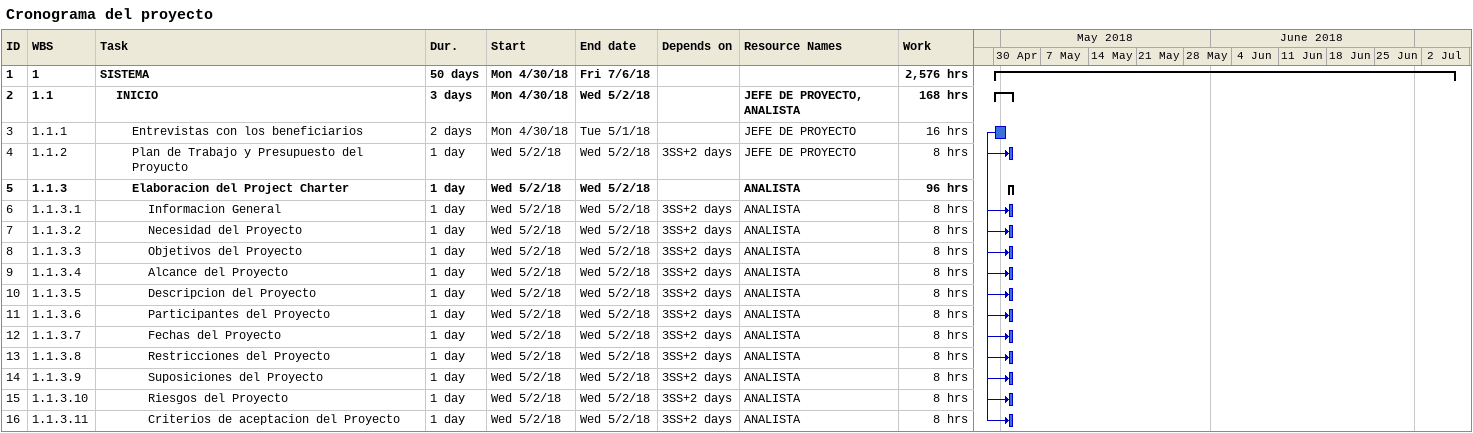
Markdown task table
Cronograma del proyecto

| ID | WBS | Task | Duration | Start | Finish | Predecessors | Resources | Work (h) |
|---|---|---|---|---|---|---|---|---|
| 1 | 1 | **SISTEMA** | 50d | 2018-04-30 | 2018-07-06 |  |  | 2576 |
| 2 | 1.1 | **INICIO** | 3d | 2018-04-30 | 2018-05-02 |  | JEFE DE PROYECTO, ANALISTA | 168 |
| 3 | 1.1.1 | Entrevistas con los beneficiarios | 2d | 2018-04-30 | 2018-05-01 |  | JEFE DE PROYECTO | 16 |
| 4 | 1.1.2 | Plan de Trabajo y Presupuesto del Proyucto | 1d | 2018-05-02 | 2018-05-02 | 3SS+2d | JEFE DE PROYECTO | 8 |
| 5 | 1.1.3 | **Elaboracion del Project Charter** | 1d | 2018-05-02 | 2018-05-02 |  | ANALISTA | 96 |
| 6 | 1.1.3.1 | Informacion General | 1d | 2018-05-02 | 2018-05-02 | 3SS+2d | ANALISTA | 8 |
| 7 | 1.1.3.2 | Necesidad del Proyecto | 1d | 2018-05-02 | 2018-05-02 | 3SS+2d | ANALISTA | 8 |
| 8 | 1.1.3.3 | Objetivos del Proyecto | 1d | 2018-05-02 | 2018-05-02 | 3SS+2d | ANALISTA | 8 |
| 9 | 1.1.3.4 | Alcance del Proyecto | 1d | 2018-05-02 | 2018-05-02 | 3SS+2d | ANALISTA | 8 |
| 10 | 1.1.3.5 | Descripcion del Proyecto | 1d | 2018-05-02 | 2018-05-02 | 3SS+2d | ANALISTA | 8 |
| 11 | 1.1.3.6 | Participantes del Proyecto | 1d | 2018-05-02 | 2018-05-02 | 3SS+2d | ANALISTA | 8 |
| 12 | 1.1.3.7 | Fechas del Proyecto | 1d | 2018-05-02 | 2018-05-02 | 3SS+2d | ANALISTA | 8 |
| 13 | 1.1.3.8 | Restricciones del Proyecto | 1d | 2018-05-02 | 2018-05-02 | 3SS+2d | ANALISTA | 8 |
| 14 | 1.1.3.9 | Suposiciones del Proyecto | 1d | 2018-05-02 | 2018-05-02 | 3SS+2d | ANALISTA | 8 |
| 15 | 1.1.3.10 | Riesgos del Proyecto | 1d | 2018-05-02 | 2018-05-02 | 3SS+2d | ANALISTA | 8 |
| 16 | 1.1.3.11 | Criterios de aceptacion del Proyecto | 1d | 2018-05-02 | 2018-05-02 | 3SS+2d | ANALISTA | 8 |
